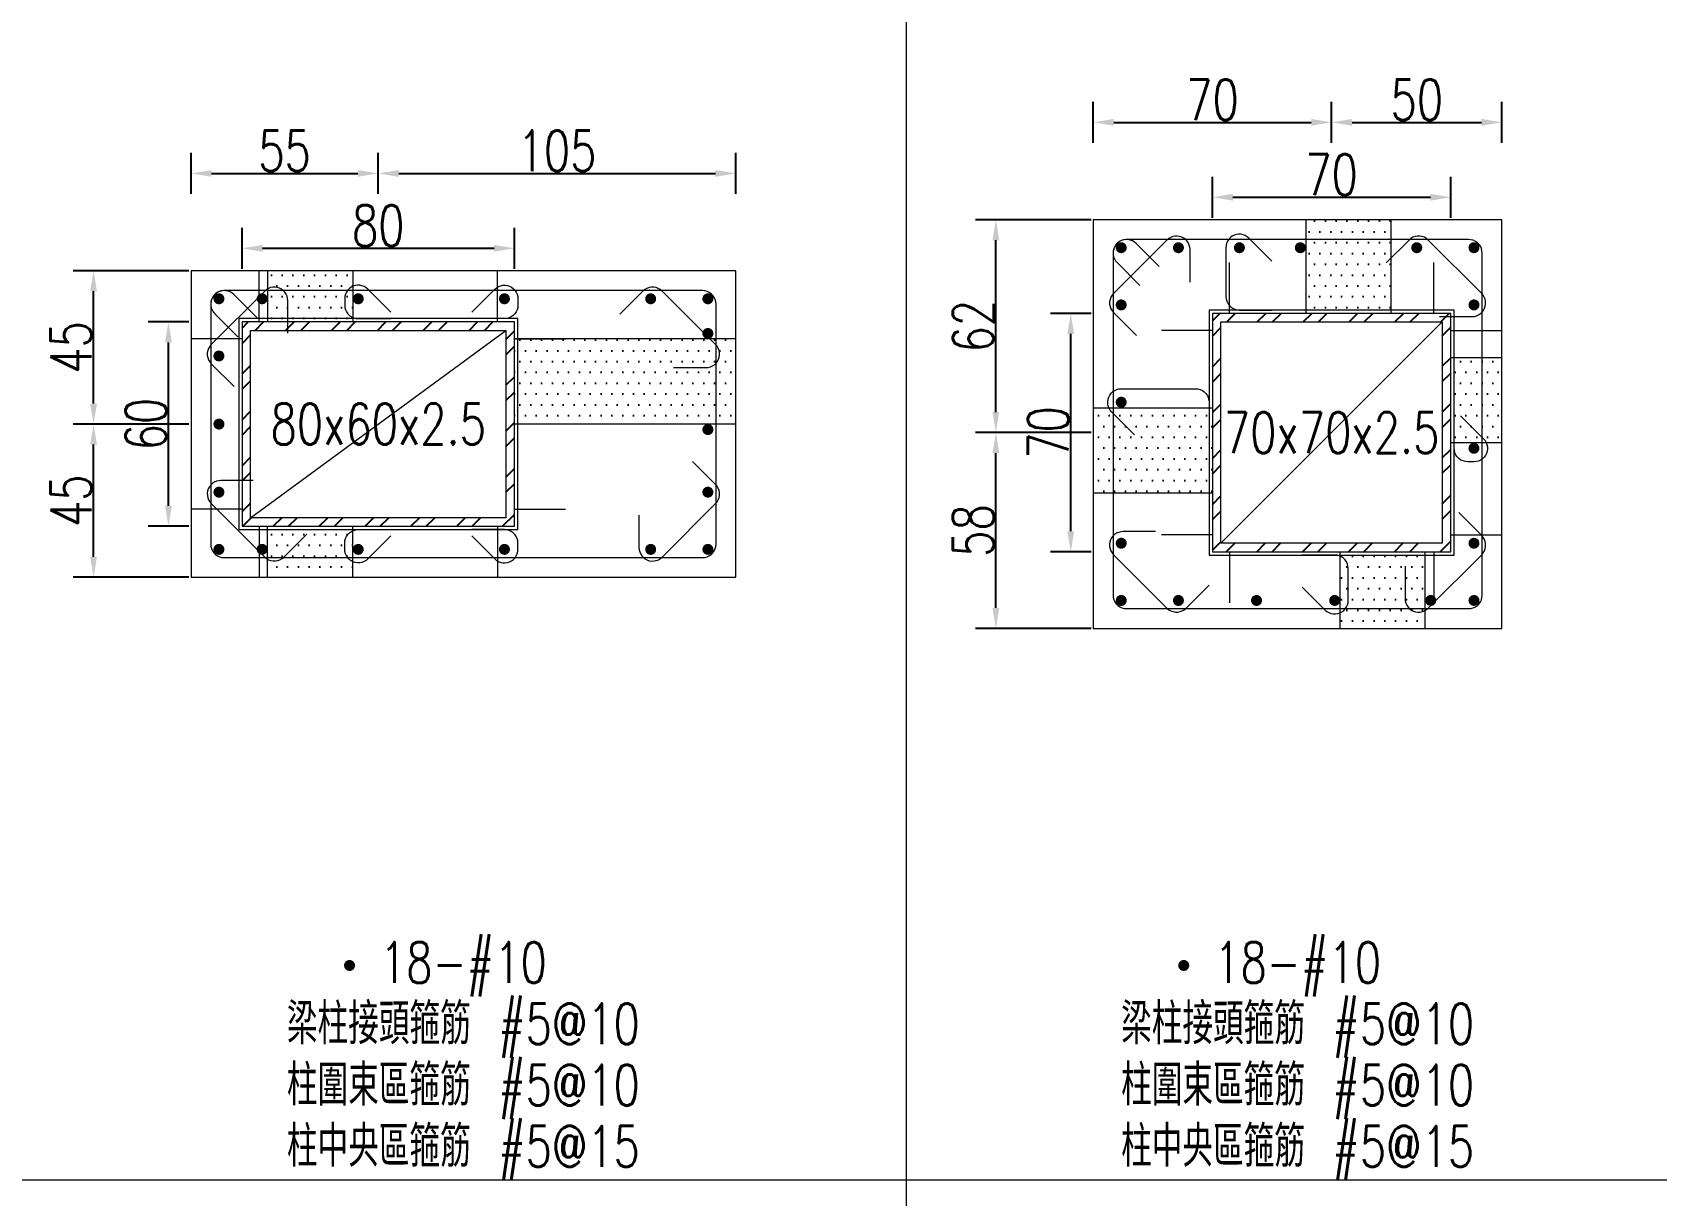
# Model space of a CAD drawing. Header units: millimetres. Extents: x 0 to 3905, y 0 to 8880.
# Drawn here: x 1963.4 to 2440.4, y 1231.4 to 1573 of the extents above; entities that cross this region are included whole.
import ezdxf
from ezdxf.enums import TextEntityAlignment as Align

# ---------------------------------------------------------------- set-up
doc = ezdxf.new("R2010")
doc.units = ezdxf.units.MM
doc.layers.get('DEFPOINTS').update_dxf_attribs({"color": 3})
for name, color, linetype in [('Hatch線', 6, 'Continuous'), ('TC-鋼粱', 132, 'Continuous'), ('主筋斷面', 2, 'Continuous'), ('文字-主筋根數', 7, 'Continuous'), ('文字-剪力筋 中央區', 7, 'Continuous'), ('文字-剪力筋-BC', 7, 'Continuous'), ('文字-剪力筋-圍束區', 7, 'Continuous'), ('文字-輔助字', 7, 'Continuous'), ('柱斷面線', 4, 'Continuous'), ('標註字', 4, 'Continuous'), ('箍筋線', 1, 'Continuous'), ('網格線', 7, 'Continuous'), ('鋼柱', 11, 'Continuous')]:
    doc.layers.add(name, color=color, linetype=linetype)
doc.styles.add('note', font='txt.shx', dxfattribs={"width": 0.75, "height": 12})
doc.styles.add('txt', font='txt.shx', dxfattribs={"height": 0.2, "bigfont": 'chineset.shx'})
doc.dimstyles.new('RCAD_DIM', dxfattribs={"dimtxt": 12, "dimasz": 6, "dimexe": 6, "dimexo": 0.625, "dimtad": 1, "dimdec": 0, "dimdsep": 46, "dimtxsty": 'note', "dimcen": 2.5, "dimclrd": 256, "dimclre": 256, "dimclrt": 256, "dimadec": 0, "dimazin": 0, "dimtfac": 1, "dimtmove": 0, "dimatfit": 3, "dimfxl": 0, "dimtolj": 1, "dimarcsym": 0})

# ---------------------------------------------------------------- blocks, each defined once
blk = doc.blocks.new('*D1092')
at = {"layer": 'DEFPOINTS', "color": 0}
for p in [(2105, 1509.62), (2025, 1503), (2105, 1503)]:
    blk.add_point(p, dxfattribs=at)
at = {"layer": '標註字', "lineweight": -2}
for p, q in [((2025, 1503.62), (2025, 1515.62)), ((2105, 1503.62), (2105, 1515.62)), ((2031, 1509.62), (2099, 1509.62))]:
    blk.add_line(p, q, dxfattribs=at)
at = {"layer": '標註字'}
for points in [[(2031, 1510.62), (2031, 1508.62), (2025, 1509.62)], [(2099, 1508.62), (2099, 1510.62), (2105, 1509.62)]]:
    blk.add_solid(points, dxfattribs=at)
at = {"layer": '標註字', "insert": (2065, 1516.25), "char_height": 12, "attachment_point": 5, "style": 'note'}
blk.add_mtext('\\A1;80', dxfattribs=at)
blk = doc.blocks.new('*D1093')
at = {"layer": 'DEFPOINTS', "color": 0}
for p in [(2003.38, 1488), (2010, 1488), (2010, 1428)]:
    blk.add_point(p, dxfattribs=at)
at = {"layer": '標註字', "lineweight": -2}
for p, q in [((2009.38, 1488), (1997.38, 1488)), ((2003.38, 1434), (2003.38, 1482)), ((2009.38, 1428), (1997.38, 1428))]:
    blk.add_line(p, q, dxfattribs=at)
at = {"layer": '標註字'}
for points in [[(2004.38, 1482), (2002.38, 1482), (2003.38, 1488)], [(2002.38, 1434), (2004.38, 1434), (2003.38, 1428)]]:
    blk.add_solid(points, dxfattribs=at)
at = {"layer": '標註字', "insert": (1996.75, 1458), "char_height": 12, "attachment_point": 5, "rotation": 90, "style": 'note'}
blk.add_mtext('\\A1;60', dxfattribs=at)
blk = doc.blocks.new('*D1094')
at = {"layer": 'DEFPOINTS', "color": 0}
for p in [(2065, 1531.62), (2010, 1525), (2065, 1525)]:
    blk.add_point(p, dxfattribs=at)
at = {"layer": '標註字', "lineweight": -2}
for p, q in [((2010, 1525.62), (2010, 1537.62)), ((2065, 1525.62), (2065, 1537.62)), ((2016, 1531.62), (2059, 1531.62))]:
    blk.add_line(p, q, dxfattribs=at)
at = {"layer": '標註字'}
for points in [[(2016, 1532.62), (2016, 1530.62), (2010, 1531.62)], [(2059, 1530.62), (2059, 1532.62), (2065, 1531.62)]]:
    blk.add_solid(points, dxfattribs=at)
at = {"layer": '標註字', "insert": (2037.5, 1538.25), "char_height": 12, "attachment_point": 5, "style": 'note'}
blk.add_mtext('\\A1;55', dxfattribs=at)
blk = doc.blocks.new('*D1095')
at = {"layer": 'DEFPOINTS', "color": 0}
for p in [(2170, 1531.62), (2065, 1525), (2170, 1525)]:
    blk.add_point(p, dxfattribs=at)
at = {"layer": '標註字', "lineweight": -2}
for p, q in [((2065, 1525.62), (2065, 1537.62)), ((2170, 1525.62), (2170, 1537.62)), ((2071, 1531.62), (2164, 1531.62))]:
    blk.add_line(p, q, dxfattribs=at)
at = {"layer": '標註字'}
for points in [[(2071, 1532.62), (2071, 1530.62), (2065, 1531.62)], [(2164, 1530.62), (2164, 1532.62), (2170, 1531.62)]]:
    blk.add_solid(points, dxfattribs=at)
at = {"layer": '標註字', "insert": (2117.5, 1538.25), "char_height": 12, "attachment_point": 5, "style": 'note'}
blk.add_mtext('\\A1;105', dxfattribs=at)
blk = doc.blocks.new('*D1096')
at = {"layer": 'DEFPOINTS', "color": 0}
for p in [(1981.38, 1458), (2010, 1458), (2010, 1413)]:
    blk.add_point(p, dxfattribs=at)
at = {"layer": '標註字', "lineweight": -2}
for p, q in [((2009.38, 1458), (1975.38, 1458)), ((1981.38, 1419), (1981.38, 1452)), ((2009.38, 1413), (1975.38, 1413))]:
    blk.add_line(p, q, dxfattribs=at)
at = {"layer": '標註字'}
for points in [[(1982.38, 1452), (1980.38, 1452), (1981.38, 1458)], [(1980.38, 1419), (1982.38, 1419), (1981.38, 1413)]]:
    blk.add_solid(points, dxfattribs=at)
at = {"layer": '標註字', "insert": (1974.75, 1435.5), "char_height": 12, "attachment_point": 5, "rotation": 90, "style": 'note'}
blk.add_mtext('\\A1;45', dxfattribs=at)
blk = doc.blocks.new('*D1097')
at = {"layer": 'DEFPOINTS', "color": 0}
for p in [(1981.38, 1503), (2010, 1503), (2010, 1458)]:
    blk.add_point(p, dxfattribs=at)
at = {"layer": '標註字', "lineweight": -2}
for p, q in [((2009.38, 1503), (1975.38, 1503)), ((1981.38, 1464), (1981.38, 1497)), ((2009.38, 1458), (1975.38, 1458))]:
    blk.add_line(p, q, dxfattribs=at)
at = {"layer": '標註字'}
for points in [[(1982.38, 1497), (1980.38, 1497), (1981.38, 1503)], [(1980.38, 1464), (1982.38, 1464), (1981.38, 1458)]]:
    blk.add_solid(points, dxfattribs=at)
at = {"layer": '標註字', "insert": (1974.75, 1480.5), "char_height": 12, "attachment_point": 5, "rotation": 90, "style": 'note'}
blk.add_mtext('\\A1;45', dxfattribs=at)
blk = doc.blocks.new('Circle_Filled')
at = {"const_width": 0.5}
blk.add_lwpolyline([(-0.25, 0, 1), (0.25, 0, 1)], format="xyb", close=True, dxfattribs=at)
blk = doc.blocks.new('*D1224')
at = {"layer": 'DEFPOINTS', "color": 0}
for p in [(2380, 1524.62), (2310, 1518), (2380, 1518)]:
    blk.add_point(p, dxfattribs=at)
at = {"layer": '標註字', "lineweight": -2}
for p, q in [((2310, 1518.62), (2310, 1530.62)), ((2380, 1518.62), (2380, 1530.62)), ((2316, 1524.62), (2374, 1524.62))]:
    blk.add_line(p, q, dxfattribs=at)
at = {"layer": '標註字'}
for points in [[(2316, 1525.62), (2316, 1523.62), (2310, 1524.62)], [(2374, 1523.62), (2374, 1525.62), (2380, 1524.62)]]:
    blk.add_solid(points, dxfattribs=at)
at = {"layer": '標註字', "insert": (2345, 1531.25), "char_height": 12, "attachment_point": 5, "style": 'note'}
blk.add_mtext('\\A1;70', dxfattribs=at)
blk = doc.blocks.new('*D1225')
at = {"layer": 'DEFPOINTS', "color": 0}
for p in [(2268.38, 1490.5), (2275, 1490.5), (2275, 1420.5)]:
    blk.add_point(p, dxfattribs=at)
at = {"layer": '標註字', "lineweight": -2}
for p, q in [((2274.38, 1490.5), (2262.38, 1490.5)), ((2268.38, 1426.5), (2268.38, 1484.5)), ((2274.38, 1420.5), (2262.38, 1420.5))]:
    blk.add_line(p, q, dxfattribs=at)
at = {"layer": '標註字'}
for points in [[(2269.38, 1484.5), (2267.38, 1484.5), (2268.38, 1490.5)], [(2267.38, 1426.5), (2269.38, 1426.5), (2268.38, 1420.5)]]:
    blk.add_solid(points, dxfattribs=at)
at = {"layer": '標註字', "insert": (2261.75, 1455.5), "char_height": 12, "attachment_point": 5, "rotation": 90, "style": 'note'}
blk.add_mtext('\\A1;70', dxfattribs=at)
blk = doc.blocks.new('*D1226')
at = {"layer": 'DEFPOINTS', "color": 0}
for p in [(2345, 1546.62), (2275, 1540), (2345, 1540)]:
    blk.add_point(p, dxfattribs=at)
at = {"layer": '標註字', "lineweight": -2}
for p, q in [((2275, 1540.62), (2275, 1552.62)), ((2345, 1540.62), (2345, 1552.62)), ((2281, 1546.62), (2339, 1546.62))]:
    blk.add_line(p, q, dxfattribs=at)
at = {"layer": '標註字'}
for points in [[(2281, 1547.62), (2281, 1545.62), (2275, 1546.62)], [(2339, 1545.62), (2339, 1547.62), (2345, 1546.62)]]:
    blk.add_solid(points, dxfattribs=at)
at = {"layer": '標註字', "insert": (2310, 1553.25), "char_height": 12, "attachment_point": 5, "style": 'note'}
blk.add_mtext('\\A1;70', dxfattribs=at)
blk = doc.blocks.new('*D1227')
at = {"layer": 'DEFPOINTS', "color": 0}
for p in [(2395, 1546.62), (2345, 1540), (2395, 1540)]:
    blk.add_point(p, dxfattribs=at)
at = {"layer": '標註字', "lineweight": -2}
for p, q in [((2345, 1540.62), (2345, 1552.62)), ((2395, 1540.62), (2395, 1552.62)), ((2351, 1546.62), (2389, 1546.62))]:
    blk.add_line(p, q, dxfattribs=at)
at = {"layer": '標註字'}
for points in [[(2351, 1547.62), (2351, 1545.62), (2345, 1546.62)], [(2389, 1545.62), (2389, 1547.62), (2395, 1546.62)]]:
    blk.add_solid(points, dxfattribs=at)
at = {"layer": '標註字', "insert": (2370, 1553.25), "char_height": 12, "attachment_point": 5, "style": 'note'}
blk.add_mtext('\\A1;50', dxfattribs=at)
blk = doc.blocks.new('*D1228')
at = {"layer": 'DEFPOINTS', "color": 0}
for p in [(2246.38, 1455.5), (2275, 1455.5), (2275, 1398)]:
    blk.add_point(p, dxfattribs=at)
at = {"layer": '標註字', "lineweight": -2}
for p, q in [((2274.38, 1455.5), (2240.38, 1455.5)), ((2246.38, 1404), (2246.38, 1449.5)), ((2274.38, 1398), (2240.38, 1398))]:
    blk.add_line(p, q, dxfattribs=at)
at = {"layer": '標註字'}
for points in [[(2247.38, 1449.5), (2245.38, 1449.5), (2246.38, 1455.5)], [(2245.38, 1404), (2247.38, 1404), (2246.38, 1398)]]:
    blk.add_solid(points, dxfattribs=at)
at = {"layer": '標註字', "insert": (2239.75, 1426.75), "char_height": 12, "attachment_point": 5, "rotation": 90, "style": 'note'}
blk.add_mtext('\\A1;58', dxfattribs=at)
blk = doc.blocks.new('*D1229')
at = {"layer": 'DEFPOINTS', "color": 0}
for p in [(2246.38, 1518), (2275, 1518), (2275, 1455.5)]:
    blk.add_point(p, dxfattribs=at)
at = {"layer": '標註字', "lineweight": -2}
for p, q in [((2274.38, 1518), (2240.38, 1518)), ((2246.38, 1461.5), (2246.38, 1512)), ((2274.38, 1455.5), (2240.38, 1455.5))]:
    blk.add_line(p, q, dxfattribs=at)
at = {"layer": '標註字'}
for points in [[(2247.38, 1512), (2245.38, 1512), (2246.38, 1518)], [(2245.38, 1461.5), (2247.38, 1461.5), (2246.38, 1455.5)]]:
    blk.add_solid(points, dxfattribs=at)
at = {"layer": '標註字', "insert": (2239.75, 1486.75), "char_height": 12, "attachment_point": 5, "rotation": 90, "style": 'note'}
blk.add_mtext('\\A1;62', dxfattribs=at)

msp = doc.modelspace()

# ---------------------------------------------------------------- hatches: boundary and pattern name
at = {"layer": 'Hatch線'}
h = msp.add_hatch(dxfattribs=at)
h.set_pattern_fill('ANSI32', color=256, style=0)
h.paths.add_polyline_path([(2310, 1420.5), (2380, 1420.5), (2380, 1490.5), (2310, 1490.5)], flags=17)
h.paths.add_polyline_path([(2312.5, 1423), (2312.5, 1488), (2377.5, 1488), (2377.5, 1423)])
h = msp.add_hatch(dxfattribs=at)
h.set_pattern_fill('ANSI32', color=256, style=0)
h.paths.add_polyline_path([(2025, 1428), (2105, 1428), (2105, 1488), (2025, 1488)], flags=17)
h.paths.add_polyline_path([(2027.5, 1430.5), (2027.5, 1485.5), (2102.5, 1485.5), (2102.5, 1430.5)])
at = {"layer": 'TC-鋼粱'}
h = msp.add_hatch(dxfattribs=at)
h.set_pattern_fill('DOTS', color=256, scale=2, style=0)
h.paths.add_polyline_path([(2362.41, 1518), (2337.41, 1518), (2337.41, 1490.5), (2362.41, 1490.5)], flags=17)
h = msp.add_hatch(dxfattribs=at)
h.set_pattern_fill('DOTS', color=256, scale=2, style=0)
h.paths.add_polyline_path([(2057.5, 1503), (2032.5, 1503), (2032.5, 1488), (2057.5, 1488)], flags=17)
h = msp.add_hatch(dxfattribs=at)
h.set_pattern_fill('DOTS', color=256, scale=2, style=0)
h.paths.add_polyline_path([(2170, 1458), (2170, 1483), (2105, 1483), (2105, 1458)], flags=17)
h = msp.add_hatch(dxfattribs=at)
h.set_pattern_fill('DOTS', color=256, scale=2, style=0)
h.paths.add_polyline_path([(2395, 1452.5), (2395, 1477.5), (2380, 1477.5), (2380, 1452.5)], flags=17)
h = msp.add_hatch(dxfattribs=at)
h.set_pattern_fill('DOTS', color=256, scale=2, style=0)
h.paths.add_polyline_path([(2275, 1462.81), (2275, 1437.81), (2310, 1437.81), (2310, 1462.81)], flags=17)
h = msp.add_hatch(dxfattribs=at)
h.set_pattern_fill('DOTS', color=256, scale=2, style=0)
h.paths.add_polyline_path([(2032.5, 1413), (2057.5, 1413), (2057.5, 1428), (2032.5, 1428)], flags=17)
h = msp.add_hatch(dxfattribs=at)
h.set_pattern_fill('DOTS', color=256, scale=2, style=0)
h.paths.add_polyline_path([(2347.5, 1398), (2372.5, 1398), (2372.5, 1420.5), (2347.5, 1420.5)], flags=17)

# ---------------------------------------------------------------- linework, layer by layer
at = {"layer": 'DEFPOINTS', "lineweight": 5}
for points in [[(2030, 1488), (2030, 1503)], [(2100, 1488), (2100, 1503)], [(2315, 1490.5), (2315, 1505.5)], [(2375, 1490.5), (2375, 1505.5)], [(2025, 1427), (2106, 1427), (2106, 1489), (2024, 1489), (2024, 1427), (2025, 1427)], [(2310, 1419.5), (2381, 1419.5), (2381, 1491.5), (2309, 1491.5), (2309, 1419.5), (2310, 1419.5)], [(2027.5, 1430.5), (2102.5, 1485.5)], [(2310, 1485.5), (2295, 1485.5)], [(2312.5, 1423), (2377.5, 1488)], [(2380, 1485.5), (2395, 1485.5)], [(2025, 1483), (2010, 1483)], [(2105, 1483), (2120, 1483)], [(2025, 1433), (2010, 1433)], [(2105, 1433), (2120, 1433)], [(2030, 1428), (2030, 1413)], [(2100, 1428), (2100, 1413)], [(2310, 1425.5), (2295, 1425.5)], [(2380, 1425.5), (2395, 1425.5)], [(2315, 1420.5), (2315, 1405.5)], [(2375, 1420.5), (2375, 1405.5)]]:
    msp.add_lwpolyline(points, dxfattribs=at)
at = {"layer": 'TC-鋼粱', "lineweight": 5}
for points in [[(2337.41, 1518), (2337.41, 1490.5)], [(2362.41, 1518), (2362.41, 1490.5)], [(2032.5, 1503), (2032.5, 1488)], [(2057.5, 1503), (2057.5, 1488)], [(2170, 1483), (2105, 1483)], [(2395, 1477.5), (2380, 1477.5)], [(2275, 1462.81), (2310, 1462.81)], [(2170, 1458), (2105, 1458)], [(2395, 1452.5), (2380, 1452.5)], [(2275, 1437.81), (2310, 1437.81)], [(2032.5, 1413), (2032.5, 1428)], [(2057.5, 1413), (2057.5, 1428)], [(2347.5, 1398), (2347.5, 1420.5)], [(2372.5, 1398), (2372.5, 1420.5)]]:
    msp.add_lwpolyline(points, dxfattribs=at)
at = {"layer": '柱斷面線', "lineweight": 5}
for points in [[(2275, 1398), (2395, 1398), (2395, 1518), (2275, 1518), (2275, 1398)], [(2010, 1413), (2170, 1413), (2170, 1503), (2010, 1503), (2010, 1413)]]:
    msp.add_lwpolyline(points, dxfattribs=at)
at = {"layer": '箍筋線', "lineweight": 5}
for points in [[(2303.43, 1499.71), (2303.43, 1509.25), (2303.37, 1509.92), (2303.2, 1510.56), (2302.93, 1511.17), (2302.56, 1511.73), (2302.1, 1512.22), (2301.57, 1512.62), (2300.97, 1512.92), (2300.34, 1513.13), (2299.67, 1513.22), (2299.01, 1513.2), (2298.35, 1513.07), (2297.73, 1512.83), (2297.15, 1512.49), (2296.64, 1512.06), (2280.94, 1496.36), (2280.49, 1495.83), (2280.15, 1495.23), (2279.91, 1494.58), (2279.79, 1493.89), (2279.79, 1493.2), (2279.91, 1492.52), (2280.15, 1491.87), (2280.49, 1491.27), (2280.94, 1490.74), (2287.68, 1483.99)], [(2294.33, 1504.29), (2287.58, 1511.04), (2287.07, 1511.47), (2286.49, 1511.81), (2285.87, 1512.05), (2285.22, 1512.18), (2284.55, 1512.2), (2283.89, 1512.11), (2283.25, 1511.9), (2282.66, 1511.6), (2282.12, 1511.19), (2281.66, 1510.71), (2281.29, 1510.15), (2281.02, 1509.54), (2280.85, 1508.9), (2280.79, 1508.23), (2280.79, 1407.77), (2280.86, 1407.08), (2281.03, 1406.41), (2281.33, 1405.78), (2281.72, 1405.21), (2282.21, 1404.72), (2282.78, 1404.33), (2283.41, 1404.03), (2284.08, 1403.86), (2284.77, 1403.79), (2385.23, 1403.79), (2385.92, 1403.86), (2386.59, 1404.03), (2387.22, 1404.33), (2387.79, 1404.72), (2388.28, 1405.21), (2388.67, 1405.78), (2388.97, 1406.41), (2389.14, 1407.08), (2389.21, 1407.77), (2389.21, 1508.23), (2389.14, 1508.92), (2388.97, 1509.59), (2388.67, 1510.22), (2388.28, 1510.79), (2387.79, 1511.28), (2387.22, 1511.67), (2386.59, 1511.97), (2385.92, 1512.14), (2385.23, 1512.21), (2284.77, 1512.21), (2284.1, 1512.15), (2283.46, 1511.98), (2282.85, 1511.71), (2282.29, 1511.34), (2281.81, 1510.88), (2281.4, 1510.34), (2281.1, 1509.75), (2280.89, 1509.11), (2280.8, 1508.45), (2280.82, 1507.78), (2280.95, 1507.13), (2281.19, 1506.51), (2281.53, 1505.93), (2281.96, 1505.42), (2288.71, 1498.67)], [(2327.46, 1505.86), (2320.71, 1512.61), (2320.2, 1513.04), (2319.63, 1513.38), (2319, 1513.62), (2318.35, 1513.75), (2317.68, 1513.77), (2317.02, 1513.68), (2316.38, 1513.47), (2315.79, 1513.17), (2315.25, 1512.76), (2314.79, 1512.28), (2314.42, 1511.72), (2314.15, 1511.11), (2313.98, 1510.47), (2313.93, 1509.8), (2313.93, 1495.46), (2313.99, 1494.76), (2314.17, 1494.1), (2314.46, 1493.47), (2314.86, 1492.9), (2315.35, 1492.41), (2315.91, 1492.01), (2316.54, 1491.72), (2317.21, 1491.54), (2317.9, 1491.48), (2327.44, 1491.48)], [(2376.71, 1489.57), (2386.25, 1489.57), (2386.92, 1489.63), (2387.56, 1489.8), (2388.17, 1490.07), (2388.73, 1490.44), (2389.22, 1490.9), (2389.62, 1491.43), (2389.92, 1492.03), (2390.13, 1492.66), (2390.22, 1493.33), (2390.2, 1493.99), (2390.07, 1494.65), (2389.83, 1495.27), (2389.49, 1495.85), (2389.06, 1496.36), (2373.36, 1512.06), (2372.83, 1512.51), (2372.23, 1512.85), (2371.58, 1513.09), (2370.89, 1513.21), (2370.2, 1513.21), (2369.52, 1513.09), (2368.87, 1512.85), (2368.27, 1512.51), (2367.74, 1512.06), (2360.99, 1505.32)], [(2038.43, 1484.71), (2038.43, 1494.25), (2038.37, 1494.92), (2038.2, 1495.56), (2037.93, 1496.17), (2037.56, 1496.73), (2037.1, 1497.22), (2036.57, 1497.62), (2035.97, 1497.92), (2035.34, 1498.13), (2034.67, 1498.22), (2034.01, 1498.2), (2033.35, 1498.07), (2032.73, 1497.83), (2032.15, 1497.49), (2031.64, 1497.06), (2015.94, 1481.36), (2015.49, 1480.83), (2015.15, 1480.23), (2014.91, 1479.58), (2014.79, 1478.89), (2014.79, 1478.2), (2014.91, 1477.52), (2015.15, 1476.87), (2015.49, 1476.27), (2015.94, 1475.74), (2022.68, 1468.99)], [(2068.67, 1490.86), (2061.92, 1497.61), (2061.41, 1498.04), (2060.84, 1498.38), (2060.21, 1498.62), (2059.56, 1498.75), (2058.89, 1498.77), (2058.23, 1498.68), (2057.59, 1498.47), (2057, 1498.17), (2056.46, 1497.77), (2056, 1497.28), (2055.63, 1496.72), (2055.36, 1496.11), (2055.19, 1495.47), (2055.14, 1494.8), (2055.14, 1492.96), (2055.2, 1492.27), (2055.37, 1491.6), (2055.67, 1490.97), (2056.06, 1490.4), (2056.55, 1489.91), (2057.12, 1489.51), (2057.75, 1489.22), (2058.42, 1489.04), (2059.11, 1488.98), (2068.65, 1488.98)], [(2092.5, 1490.86), (2099.24, 1497.61), (2099.75, 1498.04), (2100.33, 1498.38), (2100.95, 1498.62), (2101.61, 1498.75), (2102.28, 1498.77), (2102.94, 1498.68), (2103.58, 1498.47), (2104.17, 1498.17), (2104.7, 1497.77), (2105.16, 1497.28), (2105.53, 1496.72), (2105.81, 1496.11), (2105.97, 1495.47), (2106.03, 1494.8), (2106.03, 1492.96), (2105.97, 1492.27), (2105.79, 1491.6), (2105.5, 1490.97), (2105.1, 1490.4), (2104.61, 1489.91), (2104.04, 1489.51), (2103.41, 1489.22), (2102.75, 1489.04), (2102.06, 1488.98), (2092.52, 1488.98)], [(2151.71, 1474.57), (2161.25, 1474.57), (2161.92, 1474.63), (2162.56, 1474.8), (2163.17, 1475.07), (2163.73, 1475.44), (2164.22, 1475.9), (2164.62, 1476.43), (2164.92, 1477.03), (2165.13, 1477.66), (2165.22, 1478.33), (2165.2, 1478.99), (2165.07, 1479.65), (2164.83, 1480.27), (2164.49, 1480.85), (2164.06, 1481.36), (2148.36, 1497.06), (2147.83, 1497.51), (2147.23, 1497.85), (2146.58, 1498.09), (2145.89, 1498.21), (2145.2, 1498.21), (2144.52, 1498.09), (2143.87, 1497.85), (2143.27, 1497.51), (2142.74, 1497.06), (2135.99, 1490.32)], [(2029.33, 1489.29), (2022.58, 1496.04), (2022.07, 1496.47), (2021.49, 1496.81), (2020.87, 1497.05), (2020.22, 1497.18), (2019.55, 1497.2), (2018.89, 1497.11), (2018.25, 1496.9), (2017.66, 1496.6), (2017.12, 1496.19), (2016.66, 1495.71), (2016.29, 1495.15), (2016.02, 1494.54), (2015.85, 1493.9), (2015.79, 1493.23), (2015.79, 1422.77), (2015.86, 1422.08), (2016.03, 1421.41), (2016.33, 1420.78), (2016.72, 1420.21), (2017.21, 1419.72), (2017.78, 1419.33), (2018.41, 1419.03), (2019.08, 1418.86), (2019.77, 1418.79), (2160.23, 1418.79), (2160.92, 1418.86), (2161.59, 1419.03), (2162.22, 1419.33), (2162.79, 1419.72), (2163.28, 1420.21), (2163.67, 1420.78), (2163.97, 1421.41), (2164.14, 1422.08), (2164.21, 1422.77), (2164.21, 1493.23), (2164.14, 1493.92), (2163.97, 1494.59), (2163.67, 1495.22), (2163.28, 1495.79), (2162.79, 1496.28), (2162.22, 1496.67), (2161.59, 1496.97), (2160.92, 1497.14), (2160.23, 1497.21), (2019.77, 1497.21), (2019.1, 1497.15), (2018.46, 1496.98), (2017.85, 1496.71), (2017.29, 1496.34), (2016.81, 1495.88), (2016.4, 1495.34), (2016.1, 1494.75), (2015.89, 1494.11), (2015.8, 1493.45), (2015.82, 1492.78), (2015.95, 1492.13), (2016.19, 1491.51), (2016.53, 1490.93), (2016.96, 1490.42), (2023.71, 1483.67)], [(2287.14, 1454.87), (2280.39, 1461.61), (2279.96, 1462.12), (2279.62, 1462.7), (2279.38, 1463.32), (2279.25, 1463.98), (2279.23, 1464.65), (2279.32, 1465.31), (2279.53, 1465.94), (2279.83, 1466.54), (2280.24, 1467.07), (2280.72, 1467.53), (2281.28, 1467.9), (2281.89, 1468.18), (2282.53, 1468.34), (2283.2, 1468.4), (2305.04, 1468.4), (2305.74, 1468.34), (2306.4, 1468.16), (2307.03, 1467.87), (2307.6, 1467.47), (2308.09, 1466.98), (2308.49, 1466.41), (2308.78, 1465.78), (2308.96, 1465.11), (2309.02, 1464.42), (2309.02, 1454.88)], [(2382.86, 1460.45), (2389.61, 1453.7), (2390.04, 1453.19), (2390.38, 1452.62), (2390.62, 1451.99), (2390.75, 1451.34), (2390.77, 1450.67), (2390.68, 1450.01), (2390.47, 1449.37), (2390.17, 1448.78), (2389.77, 1448.24), (2389.28, 1447.78), (2388.72, 1447.41), (2388.11, 1447.14), (2387.47, 1446.97), (2386.8, 1446.92), (2384.96, 1446.92), (2384.27, 1446.98), (2383.6, 1447.16), (2382.97, 1447.45), (2382.4, 1447.85), (2381.91, 1448.34), (2381.51, 1448.9), (2381.22, 1449.53), (2381.04, 1450.2), (2380.98, 1450.89), (2380.98, 1460.43)], [(2141.57, 1431.29), (2141.57, 1421.75), (2141.63, 1421.08), (2141.8, 1420.44), (2142.07, 1419.83), (2142.44, 1419.27), (2142.9, 1418.78), (2143.43, 1418.38), (2144.03, 1418.08), (2144.66, 1417.87), (2145.33, 1417.78), (2145.99, 1417.8), (2146.65, 1417.93), (2147.27, 1418.17), (2147.85, 1418.51), (2148.36, 1418.94), (2164.06, 1434.64), (2164.51, 1435.17), (2164.85, 1435.77), (2165.09, 1436.42), (2165.21, 1437.11), (2165.21, 1437.8), (2165.09, 1438.48), (2164.85, 1439.13), (2164.51, 1439.73), (2164.06, 1440.26), (2157.32, 1447.01)], [(2028.29, 1441.43), (2018.75, 1441.43), (2018.08, 1441.37), (2017.44, 1441.2), (2016.83, 1440.93), (2016.27, 1440.56), (2015.78, 1440.1), (2015.38, 1439.57), (2015.08, 1438.97), (2014.87, 1438.34), (2014.78, 1437.67), (2014.8, 1437.01), (2014.93, 1436.35), (2015.17, 1435.73), (2015.51, 1435.15), (2015.94, 1434.64), (2031.64, 1418.94), (2032.17, 1418.49), (2032.77, 1418.15), (2033.42, 1417.91), (2034.11, 1417.79), (2034.8, 1417.79), (2035.48, 1417.91), (2036.13, 1418.15), (2036.73, 1418.49), (2037.26, 1418.94), (2044.01, 1425.68)], [(2366.57, 1416.29), (2366.57, 1406.75), (2366.63, 1406.08), (2366.8, 1405.44), (2367.07, 1404.83), (2367.44, 1404.27), (2367.9, 1403.78), (2368.43, 1403.38), (2369.03, 1403.08), (2369.66, 1402.87), (2370.33, 1402.78), (2370.99, 1402.8), (2371.65, 1402.93), (2372.27, 1403.17), (2372.85, 1403.51), (2373.36, 1403.94), (2389.06, 1419.64), (2389.51, 1420.17), (2389.85, 1420.77), (2390.09, 1421.42), (2390.21, 1422.11), (2390.21, 1422.8), (2390.09, 1423.48), (2389.85, 1424.13), (2389.51, 1424.73), (2389.06, 1425.26), (2382.32, 1432.01)], [(2068.67, 1425.14), (2061.92, 1418.39), (2061.41, 1417.96), (2060.84, 1417.62), (2060.21, 1417.38), (2059.56, 1417.25), (2058.89, 1417.23), (2058.23, 1417.32), (2057.59, 1417.53), (2057, 1417.83), (2056.46, 1418.23), (2056, 1418.72), (2055.63, 1419.28), (2055.36, 1419.89), (2055.19, 1420.53), (2055.14, 1421.2), (2055.14, 1423.04), (2055.2, 1423.73), (2055.37, 1424.4), (2055.67, 1425.03), (2056.06, 1425.6), (2056.55, 1426.09), (2057.12, 1426.49), (2057.75, 1426.78), (2058.42, 1426.96), (2059.11, 1427.02), (2068.65, 1427.02)], [(2092.5, 1425.14), (2099.24, 1418.39), (2099.75, 1417.96), (2100.33, 1417.62), (2100.95, 1417.38), (2101.61, 1417.25), (2102.28, 1417.23), (2102.94, 1417.32), (2103.58, 1417.53), (2104.17, 1417.83), (2104.7, 1418.23), (2105.16, 1418.72), (2105.53, 1419.28), (2105.81, 1419.89), (2105.97, 1420.53), (2106.03, 1421.2), (2106.03, 1423.04), (2105.97, 1423.73), (2105.79, 1424.4), (2105.5, 1425.03), (2105.1, 1425.6), (2104.61, 1426.09), (2104.04, 1426.49), (2103.41, 1426.78), (2102.75, 1426.96), (2102.06, 1427.02), (2092.52, 1427.02)], [(2293.29, 1426.43), (2283.75, 1426.43), (2283.08, 1426.37), (2282.44, 1426.2), (2281.83, 1425.93), (2281.27, 1425.56), (2280.78, 1425.1), (2280.38, 1424.57), (2280.08, 1423.97), (2279.87, 1423.34), (2279.78, 1422.67), (2279.8, 1422.01), (2279.93, 1421.35), (2280.17, 1420.73), (2280.51, 1420.15), (2280.94, 1419.64), (2296.64, 1403.94), (2297.17, 1403.49), (2297.77, 1403.15), (2298.42, 1402.91), (2299.11, 1402.79), (2299.8, 1402.79), (2300.48, 1402.91), (2301.13, 1403.15), (2301.73, 1403.49), (2302.26, 1403.94), (2309.01, 1410.68)], [(2336.33, 1410.14), (2343.08, 1403.39), (2343.59, 1402.96), (2344.17, 1402.62), (2344.79, 1402.38), (2345.44, 1402.25), (2346.11, 1402.23), (2346.77, 1402.32), (2347.41, 1402.53), (2348, 1402.83), (2348.54, 1403.24), (2349, 1403.72), (2349.37, 1404.28), (2349.64, 1404.89), (2349.81, 1405.53), (2349.86, 1406.2), (2349.86, 1415.54), (2349.8, 1416.24), (2349.63, 1416.9), (2349.33, 1417.53), (2348.93, 1418.1), (2348.45, 1418.59), (2347.88, 1418.99), (2347.25, 1419.28), (2346.58, 1419.46), (2345.89, 1419.52), (2336.35, 1419.52)]]:
    msp.add_lwpolyline(points, dxfattribs=at)
at = {"layer": '網格線', "lineweight": 5}
for points in [[(2220, 1608), (2220, 1236)], [(1960, 1236), (2220, 1236)], [(2220, 1236), (2450, 1236)], [(2220, 1236), (2220, 1206)]]:
    msp.add_lwpolyline(points, dxfattribs=at)
at = {"layer": '鋼柱', "lineweight": 5}
for points in [[(2310, 1420.5), (2380, 1420.5), (2380, 1490.5), (2310, 1490.5), (2310, 1420.5)], [(2025, 1428), (2105, 1428), (2105, 1488), (2025, 1488), (2025, 1428)], [(2027.5, 1430.5), (2027.5, 1485.5), (2102.5, 1485.5), (2102.5, 1430.5), (2027.5, 1430.5)], [(2312.5, 1423), (2312.5, 1488), (2377.5, 1488), (2377.5, 1423), (2312.5, 1423)]]:
    msp.add_lwpolyline(points, dxfattribs=at)

# ---------------------------------------------------------------- block references
at = {"layer": '主筋斷面', "lineweight": 5, "xscale": 3.220000028610229, "yscale": 3.220000028610229}
for p in [(2283.2, 1509.8), (2300, 1509.8), (2317.9, 1509.8), (2335.8, 1509.8), (2370, 1509.8), (2386.8, 1509.8), (2018.2, 1494.8), (2030.89, 1494.8), (2059.11, 1494.8), (2102.05, 1494.8), (2145, 1494.8), (2161.8, 1494.8), (2283.2, 1493), (2386.8, 1493), (2161.8, 1484.61), (2018.2, 1478), (2283.2, 1464.42), (2018.2, 1458), (2161.8, 1456.39), (2386.8, 1450.89), (2018.2, 1438), (2161.8, 1438), (2018.2, 1421.2), (2030.89, 1421.2), (2059.11, 1421.2), (2102.05, 1421.2), (2145, 1421.2), (2161.8, 1421.2), (2283.2, 1423), (2386.8, 1423), (2283.2, 1406.2), (2300, 1406.2), (2322.94, 1406.2), (2345.89, 1406.2), (2374.11, 1406.2), (2386.8, 1406.2), (2056.56, 1299), (2301.56, 1299)]:
    msp.add_blockref('Circle_Filled', p, dxfattribs=at)

# ---------------------------------------------------------------- texts
at = {"layer": '文字-主筋根數', "style": 'txt', "width": 0.75}
for p in [(2090, 1299), (2335, 1299)]:
    msp.add_text('18-#10', height=12, dxfattribs=at).set_placement(p, align=Align.MIDDLE)
at = {"layer": '文字-剪力筋 中央區', "style": 'txt', "width": 0.75}
for p in [(2090, 1245), (2335, 1245)]:
    msp.add_text('柱中央區箍筋 #5@15', height=12, dxfattribs=at).set_placement(p, align=Align.MIDDLE)
at = {"layer": '文字-剪力筋-BC', "style": 'txt', "width": 0.75}
for p in [(2090, 1281), (2335, 1281)]:
    msp.add_text('梁柱接頭箍筋 #5@10', height=12, dxfattribs=at).set_placement(p, align=Align.MIDDLE)
at = {"layer": '文字-剪力筋-圍束區', "style": 'txt', "width": 0.75}
for p in [(2090, 1263), (2335, 1263)]:
    msp.add_text('柱圍束區箍筋 #5@10', height=12, dxfattribs=at).set_placement(p, align=Align.MIDDLE)
at = {"layer": '文字-輔助字', "style": 'txt', "width": 0.75}
for s, p in [('80x60x2.5', (2065, 1458)), ('70x70x2.5', (2345, 1455.5))]:
    msp.add_text(s, height=12, dxfattribs=at).set_placement(p, align=Align.MIDDLE)

# ---------------------------------------------------------------- dimensions: what is measured, and where the dimension line sits
at = {"layer": '標註字'}
for base, p1, p2, picture, middle in [((2345, 1546.62), (2275, 1540), (2345, 1540), '*D1226', (2310, 1553.25)), ((2395, 1546.62), (2345, 1540), (2395, 1540), '*D1227', (2370, 1553.25)), ((2065, 1531.62), (2010, 1525), (2065, 1525), '*D1094', (2037.5, 1538.25)), ((2170, 1531.62), (2065, 1525), (2170, 1525), '*D1095', (2117.5, 1538.25)), ((2380, 1524.62), (2310, 1518), (2380, 1518), '*D1224', (2345, 1531.25)), ((2105, 1509.62), (2025, 1503), (2105, 1503), '*D1092', (2065, 1516.25))]:
    dim = msp.add_linear_dim(base=base, p1=p1, p2=p2, dimstyle='RCAD_DIM', dxfattribs=at)
    dim.commit()
    dim.dimension.update_dxf_attribs({"geometry": picture, "text_midpoint": middle})
for base, p1, p2, picture, middle in [((2246.375, 1518), (2275, 1455.5002), (2275, 1518), '*D1229', (2239.75, 1486.7501)), ((1981.38, 1503), (2010, 1458), (2010, 1503), '*D1097', (1974.75, 1480.5)), ((2268.38, 1490.5), (2275, 1420.5), (2275, 1490.5), '*D1225', (2261.75, 1455.5)), ((2003.38, 1488), (2010, 1428), (2010, 1488), '*D1093', (1996.75, 1458)), ((1981.38, 1458), (2010, 1413), (2010, 1458), '*D1096', (1974.75, 1435.5)), ((2246.375, 1455.5002), (2275, 1398), (2275, 1455.5002), '*D1228', (2239.75, 1426.7501))]:
    dim = msp.add_linear_dim(base=base, p1=p1, p2=p2, angle=90, dimstyle='RCAD_DIM', dxfattribs=at)
    dim.commit()
    dim.dimension.update_dxf_attribs({"geometry": picture, "text_midpoint": middle})

doc.saveas('drawing.dxf')
